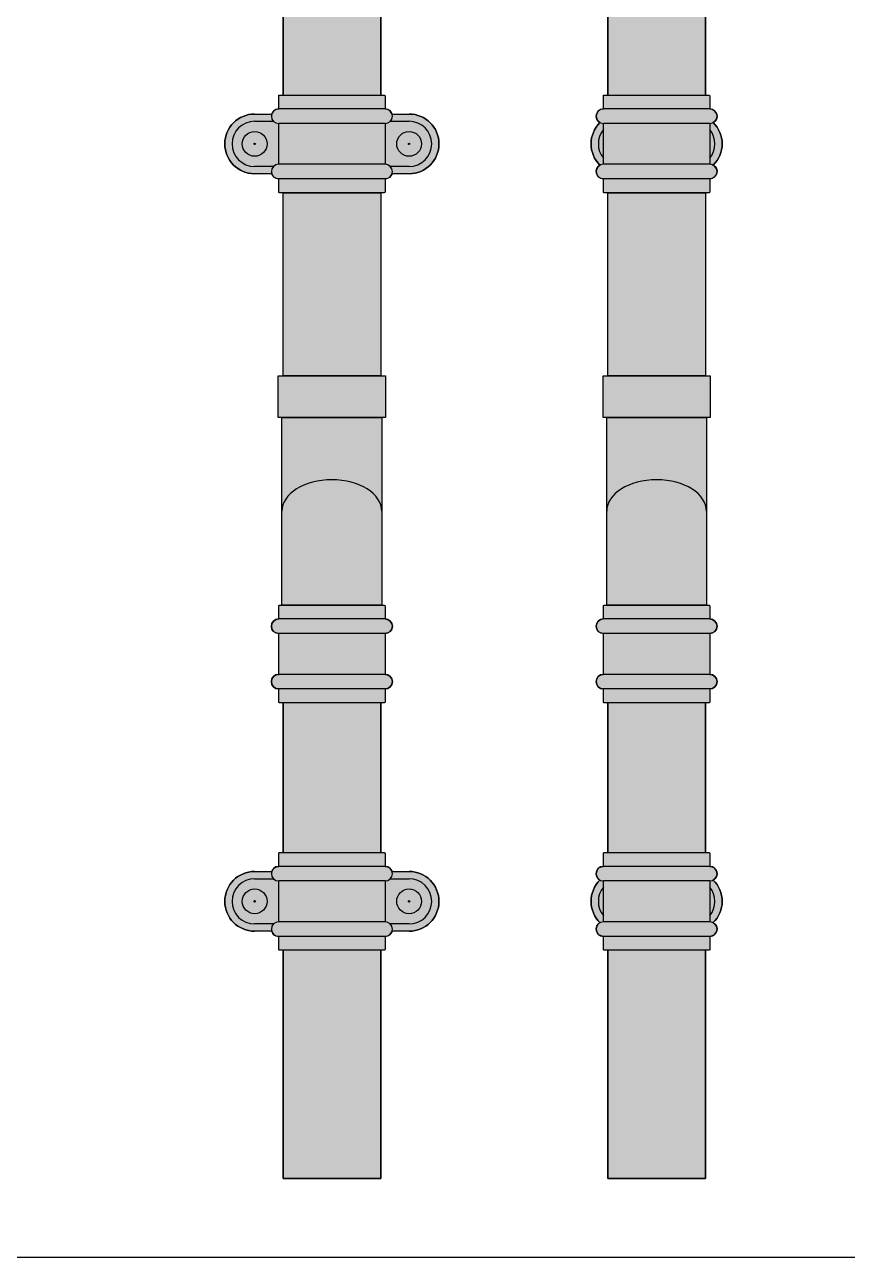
# Model space of a CAD drawing. Header units: millimetres. Extents: x 0 to 23312, y -3206 to 11448.
# Drawn here: x 20075 to 20640, y 9756 to 10602 of the extents above; entities that cross this region are included whole.
import ezdxf

# ---------------------------------------------------------------- set-up
doc = ezdxf.new("R2010")
doc.units = ezdxf.units.MM
doc.header["$LTSCALE"] = 10
doc.layers.add('40 - Detail Outline', color=142, linetype='Continuous')
doc.layers.add('41 - Detail', color=7, linetype='Continuous')

msp = doc.modelspace()

# ---------------------------------------------------------------- hatches: boundary and pattern name
at = {"layer": '40 - Detail Outline', "ltscale": 10}
h = msp.add_hatch(color=69, dxfattribs=at)
h.dxf.hatch_style = 1
edge = h.paths.add_edge_path()
edge.add_line((20319.67983351556, 11036.16553643887), (20319.67983351556, 10996.87900601173))
edge.add_line((20319.67983351556, 10996.87900601173), (20322.17983351556, 10996.87900601173))
edge.add_arc((20322.17983351556, 10996.37900601173), 0.500000000003638, 2.0838797354372218e-10, 89.99999999958311, ccw=False)
edge.add_line((20322.67983351556, 10996.37900601173), (20322.67983351556, 10987.37900601173))
edge.add_arc((20322.67983351556, 10982.37900601173), 5, -90, 90, ccw=False)
edge.add_line((20322.67983351556, 10977.37900601173), (20322.67983351556, 10949.37900601173))
edge.add_arc((20322.67983351556, 10944.37900601173), 5, -90, 90, ccw=False)
edge.add_line((20322.67983351556, 10939.37900601173), (20322.67983351556, 10930.37900601173))
edge.add_arc((20322.17983351556, 10930.37900601173), 0.5, -90, 2.0838797354372218e-10, ccw=False)
edge.add_line((20322.17983351556, 10929.87900601173), (20319.67983351556, 10929.87900601173))
edge.add_line((20319.67983351556, 10929.87900601173), (20319.67983351556, 10553.61125936059))
edge.add_line((20319.67983351556, 10553.61125936059), (20322.17983351556, 10553.61125936059))
edge.add_arc((20322.17983351555, 10553.11125936058), 0.500000000005457, 2.0838797354372218e-10, 89.99999999916622, ccw=False)
edge.add_line((20322.67983351556, 10553.11125936058), (20322.67983351556, 10544.11125936059))
edge.add_arc((20322.67983351556, 10539.11125936059), 4.999999999996362, 17.45760312368992, 90, ccw=False)
edge.add_line((20327.44952952264, 10540.61125936059), (20339.17983351556, 10540.61125936059))
edge.add_arc((20339.17983351556, 10520.11125936059), 20.5, -90, 90, ccw=False)
edge.add_line((20339.17983351556, 10499.61125936059), (20327.44952952264, 10499.61125936059))
edge.add_arc((20322.67983351556, 10501.11125936058), 4.999999999996811, 270, 342.54239687631014, ccw=False)
edge.add_line((20322.67983351556, 10496.11125936059), (20322.67983351556, 10487.11125936059))
edge.add_arc((20322.17983351557, 10487.11125936058), 0.499999999992724, -90.00000000083378, 1.042224084812915e-09, ccw=False)
edge.add_line((20322.17983351556, 10486.61125936059), (20319.67983351556, 10486.61125936059))
edge.add_line((20319.67983351556, 10486.61125936059), (20319.67983351556, 10361.0355077953))
edge.add_line((20319.67983351556, 10361.0355077953), (20322.92983351556, 10361.0355077953))
edge.add_line((20322.92983351556, 10361.0355077953), (20322.92983351556, 10332.41050779531))
edge.add_line((20322.92983351556, 10332.41050779531), (20320.42983351556, 10332.41050779531))
edge.add_line((20320.42983351556, 10332.41050779531), (20320.42983351556, 10203.61125936059))
edge.add_line((20320.42983351556, 10203.61125936059), (20322.17983351556, 10203.61125936059))
edge.add_arc((20322.17983351555, 10203.11125936058), 0.500000000009095, 6.252776074688882e-10, 89.99999999916622, ccw=False)
edge.add_line((20322.67983351556, 10203.11125936058), (20322.67983351556, 10194.11125936059))
edge.add_arc((20322.67983351556, 10189.11125936059), 5, -90, 90, ccw=False)
edge.add_line((20322.67983351556, 10184.11125936059), (20322.67983351556, 10156.11125936059))
edge.add_arc((20322.67983351556, 10151.11125936059), 5, -90, 90, ccw=False)
edge.add_line((20322.67983351556, 10146.11125936059), (20322.67983351556, 10137.11125936059))
edge.add_arc((20322.17983351556, 10137.11125936059), 0.500000000003638, -89.99999999958311, 0, ccw=False)
edge.add_line((20322.17983351556, 10136.61125936059), (20319.67983351556, 10136.61125936059))
edge.add_line((20319.67983351556, 10136.61125936059), (20319.67983351556, 10033.83508605313))
edge.add_line((20319.67983351556, 10033.83508605313), (20322.17983351556, 10033.83508605313))
edge.add_line((20322.17983351556, 10033.83508605313), (20322.67983351556, 10033.33508605313))
edge.add_line((20322.67983351556, 10033.33508605313), (20322.67983351556, 10024.33508605313))
edge.add_arc((20322.67983351557, 10019.33508605314), 4.999999999990905, 17.457603123642684, 90.00000000004172, ccw=False)
edge.add_line((20327.44952952264, 10020.83508605313), (20339.17983351556, 10020.83508605313))
edge.add_arc((20339.17983351556, 10000.33508605313), 20.5, -90, 90, ccw=False)
edge.add_line((20339.17983351556, 9979.835086053128), (20327.44952952264, 9979.835086053128))
edge.add_arc((20322.96676332593, 9980.944066632886), 4.617903279701814, 266.4376768633273, 346.10472001299763, ccw=False)
edge.add_line((20322.67983351556, 9976.335086053128), (20322.67983351556, 9967.33508605313))
edge.add_arc((20322.17983351557, 9967.33508605312), 0.499999999992724, -90.00000000083378, 1.042224084812915e-09, ccw=False)
edge.add_line((20322.17983351556, 9966.835086053128), (20319.67983351556, 9966.835086053126))
edge.add_line((20319.67983351556, 9966.835086053126), (20319.67983351556, 9810.073526054446))
edge.add_line((20319.67983351556, 9810.073526054446), (20252.67983351556, 9810.073526054446))
edge.add_line((20252.67983351556, 9810.073526054446), (20252.67983351556, 9966.835086053126))
edge.add_line((20252.67983351556, 9966.835086053126), (20250.17983351556, 9966.835086053128))
edge.add_arc((20250.17983351555, 9967.33508605312), 0.499999999992724, 179.9999999989578, 270.0000000008338, ccw=False)
edge.add_line((20249.67983351556, 9967.33508605313), (20249.67983351556, 9976.335086053128))
edge.add_arc((20249.39290370519, 9980.944066632886), 4.617903279700347, 193.8952799870024, 273.5623231366727, ccw=False)
edge.add_line((20244.91013750848, 9979.835086053128), (20233.17983351556, 9979.835086053128))
edge.add_arc((20233.17983351556, 10000.33508605313), 20.5, 90, 270, ccw=False)
edge.add_line((20233.17983351556, 10020.83508605313), (20244.91013750848, 10020.83508605313))
edge.add_arc((20249.67983351556, 10019.33508605314), 4.999999999991704, 89.99999999995828, 162.5423968763573, ccw=False)
edge.add_line((20249.67983351556, 10024.33508605313), (20249.67983351556, 10033.33508605313))
edge.add_line((20249.67983351556, 10033.33508605313), (20250.17983351556, 10033.83508605313))
edge.add_line((20250.17983351556, 10033.83508605313), (20252.67983351556, 10033.83508605313))
edge.add_line((20252.67983351556, 10033.83508605313), (20252.67983351556, 10136.61125936059))
edge.add_line((20252.67983351556, 10136.61125936059), (20250.17983351556, 10136.61125936059))
edge.add_arc((20250.17983351557, 10137.11125936059), 0.500000000001819, 180, 269.9999999995831, ccw=False)
edge.add_line((20249.67983351556, 10137.11125936059), (20249.67983351556, 10146.11125936059))
edge.add_arc((20249.67983351556, 10151.11125936059), 5, 90, 270, ccw=False)
edge.add_line((20249.67983351556, 10156.11125936059), (20249.67983351556, 10184.11125936059))
edge.add_arc((20249.67983351556, 10189.11125936059), 5, 90, 270, ccw=False)
edge.add_line((20249.67983351556, 10194.11125936059), (20249.67983351556, 10203.11125936058))
edge.add_arc((20250.17983351557, 10203.11125936058), 0.500000000007276, 90.00000000083378, 179.9999999993747, ccw=False)
edge.add_line((20250.17983351556, 10203.61125936059), (20251.92983351556, 10203.61125936059))
edge.add_line((20251.92983351556, 10203.61125936059), (20251.92983351556, 10332.41050779531))
edge.add_line((20251.92983351556, 10332.41050779531), (20249.42983351556, 10332.41050779531))
edge.add_line((20249.42983351556, 10332.41050779531), (20249.42983351556, 10361.0355077953))
edge.add_line((20249.42983351556, 10361.0355077953), (20252.67983351556, 10361.0355077953))
edge.add_line((20252.67983351556, 10361.0355077953), (20252.67983351556, 10486.61125936059))
edge.add_line((20252.67983351556, 10486.61125936059), (20250.17983351556, 10486.61125936059))
edge.add_arc((20250.17983351555, 10487.11125936058), 0.499999999992724, 179.9999999989578, 270.0000000008338, ccw=False)
edge.add_line((20249.67983351556, 10487.11125936059), (20249.67983351556, 10496.11125936059))
edge.add_arc((20249.67983351556, 10501.11125936058), 4.999999999996362, 197.4576031236899, 270, ccw=False)
edge.add_line((20244.91013750848, 10499.61125936059), (20233.17983351556, 10499.61125936059))
edge.add_arc((20233.17983351556, 10520.11125936059), 20.5, 90, 270, ccw=False)
edge.add_line((20233.17983351556, 10540.61125936059), (20244.91013750848, 10540.61125936059))
edge.add_arc((20249.67983351556, 10539.11125936059), 4.999999999996811, 90, 162.5423968763101, ccw=False)
edge.add_line((20249.67983351556, 10544.11125936059), (20249.67983351556, 10553.11125936058))
edge.add_arc((20250.17983351557, 10553.11125936058), 0.500000000007276, 90.00000000083378, 179.9999999997916, ccw=False)
edge.add_line((20250.17983351556, 10553.61125936059), (20252.67983351556, 10553.61125936059))
edge.add_line((20252.67983351556, 10553.61125936059), (20252.67983351556, 10929.87900601173))
edge.add_line((20252.67983351556, 10929.87900601173), (20250.17983351556, 10929.87900601173))
edge.add_arc((20250.17983351556, 10930.37900601173), 0.5, 179.9999999997916, 270, ccw=False)
edge.add_line((20249.67983351556, 10930.37900601173), (20249.67983351556, 10939.37900601173))
edge.add_arc((20249.67983351556, 10944.37900601173), 5, 90, 270, ccw=False)
edge.add_line((20249.67983351556, 10949.37900601173), (20249.67983351556, 10977.37900601173))
edge.add_arc((20249.67983351556, 10982.37900601173), 5, 90, 270, ccw=False)
edge.add_line((20249.67983351556, 10987.37900601173), (20249.67983351556, 10996.37900601173))
edge.add_arc((20250.17983351557, 10996.37900601173), 0.500000000003638, 90.00000000041689, 179.9999999997916, ccw=False)
edge.add_line((20250.17983351556, 10996.87900601173), (20252.67983351556, 10996.87900601173))
edge.add_line((20252.67983351556, 10996.87900601173), (20252.67983351556, 11036.16553643887))
edge.add_arc((20286.17983351556, 11004.37321936242), 46.18442838327259, 43.501803461242105, 136.4981965387579, ccw=False)
h = msp.add_hatch(color=69, dxfattribs=at)
h.dxf.hatch_style = 1
edge = h.paths.add_edge_path()
edge.add_line((20542.5510795111, 11036.16553643887), (20542.5510795111, 10996.87900601173))
edge.add_line((20542.5510795111, 10996.87900601173), (20545.0510795111, 10996.87900601173))
edge.add_arc((20545.0510795111, 10996.37900601173), 0.500000000003638, 2.0838797354372218e-10, 89.99999999958311, ccw=False)
edge.add_line((20545.5510795111, 10996.37900601173), (20545.5510795111, 10987.37900601173))
edge.add_arc((20545.5510795111, 10982.37900601173), 5, -90, 90, ccw=False)
edge.add_line((20545.5510795111, 10977.37900601173), (20545.5510795111, 10949.37900601173))
edge.add_arc((20545.5510795111, 10944.37900601173), 5, -90, 90, ccw=False)
edge.add_line((20545.5510795111, 10939.37900601173), (20545.5510795111, 10930.37900601173))
edge.add_arc((20545.0510795111, 10930.37900601173), 0.5, -90, 2.0838797354372218e-10, ccw=False)
edge.add_line((20545.0510795111, 10929.87900601173), (20542.5510795111, 10929.87900601173))
edge.add_line((20542.5510795111, 10929.87900601173), (20542.5510795111, 10553.61125936059))
edge.add_line((20542.5510795111, 10553.61125936059), (20545.0510795111, 10553.61125936059))
edge.add_arc((20545.0510795111, 10553.11125936058), 0.500000000005457, 2.0838797354372218e-10, 89.99999999916622, ccw=False)
edge.add_line((20545.5510795111, 10553.11125936058), (20545.5510795111, 10544.11125936059))
edge.add_arc((20545.5510795111, 10539.11125936059), 5, -61.50987506788073, 89.99999999995828, ccw=False)
edge.add_arc((20533.55107951111, 10520.11125936059), 20.49999999999675, -45.43571378077547, 45.43571378077547, ccw=False)
edge.add_arc((20545.5510795111, 10501.11125936059), 4.999999999999333, -90, 61.50987506791728, ccw=False)
edge.add_line((20545.5510795111, 10496.11125936059), (20545.5510795111, 10487.11125936059))
edge.add_arc((20545.05107951111, 10487.11125936058), 0.499999999992724, -90.00000000083378, 1.042224084812915e-09, ccw=False)
edge.add_line((20545.0510795111, 10486.61125936059), (20542.5510795111, 10486.61125936059))
edge.add_line((20542.5510795111, 10486.61125936059), (20542.5510795111, 10361.0355077953))
edge.add_line((20542.5510795111, 10361.0355077953), (20545.8010795111, 10361.0355077953))
edge.add_line((20545.8010795111, 10361.0355077953), (20545.8010795111, 10332.41050779531))
edge.add_line((20545.8010795111, 10332.41050779531), (20543.3010795111, 10332.41050779531))
edge.add_line((20543.3010795111, 10332.41050779531), (20543.3010795111, 10203.61125936059))
edge.add_line((20543.3010795111, 10203.61125936059), (20545.0510795111, 10203.61125936059))
edge.add_arc((20545.0510795111, 10203.11125936058), 0.500000000009095, 6.252776074688882e-10, 89.99999999916622, ccw=False)
edge.add_line((20545.5510795111, 10203.11125936058), (20545.5510795111, 10194.11125936059))
edge.add_arc((20545.5510795111, 10189.11125936059), 5, -90, 90, ccw=False)
edge.add_line((20545.5510795111, 10184.11125936059), (20545.5510795111, 10156.11125936059))
edge.add_arc((20545.5510795111, 10151.11125936059), 5, -90, 90, ccw=False)
edge.add_line((20545.5510795111, 10146.11125936059), (20545.5510795111, 10137.11125936059))
edge.add_arc((20545.0510795111, 10137.11125936059), 0.500000000003638, -89.99999999958311, 0, ccw=False)
edge.add_line((20545.0510795111, 10136.61125936059), (20542.5510795111, 10136.61125936059))
edge.add_line((20542.5510795111, 10136.61125936059), (20542.5510795111, 10033.83508605313))
edge.add_line((20542.5510795111, 10033.83508605313), (20545.0510795111, 10033.83508605313))
edge.add_line((20545.0510795111, 10033.83508605313), (20545.5510795111, 10033.33508605313))
edge.add_line((20545.5510795111, 10033.33508605313), (20545.5510795111, 10024.33508605313))
edge.add_arc((20545.5510795111, 10019.33508605313), 5, -61.50987506788073, 89.99999999995828, ccw=False)
edge.add_arc((20533.55107951111, 10000.33508605313), 20.49999999999675, -45.43571378077547, 45.43571378077547, ccw=False)
edge.add_arc((20545.5510795111, 9981.335086053128), 5.000000000001068, -89.99999999995828, 61.50987506788073, ccw=False)
edge.add_line((20545.5510795111, 9976.335086053128), (20545.5510795111, 9967.33508605313))
edge.add_arc((20545.05107951111, 9967.33508605312), 0.499999999992724, -90.00000000083378, 1.042224084812915e-09, ccw=False)
edge.add_line((20545.0510795111, 9966.835086053128), (20542.5510795111, 9966.835086053126))
edge.add_line((20542.5510795111, 9966.835086053126), (20542.5510795111, 9810.073526054446))
edge.add_line((20542.5510795111, 9810.073526054446), (20475.5510795111, 9810.073526054446))
edge.add_line((20475.5510795111, 9810.073526054446), (20475.5510795111, 9966.835086053126))
edge.add_line((20475.5510795111, 9966.835086053126), (20473.0510795111, 9966.835086053128))
edge.add_arc((20473.0510795111, 9967.33508605312), 0.499999999992724, 179.9999999989578, 270.0000000008338, ccw=False)
edge.add_line((20472.5510795111, 9967.33508605313), (20472.5510795111, 9976.335086053128))
edge.add_arc((20472.55107951111, 9981.335086053132), 5.000000000003638, 118.49012493216591, 269.99999999991667, ccw=False)
edge.add_arc((20484.5510795111, 10000.33508605313), 20.49999999999546, 134.5642862192245, 225.4357137807719, ccw=False)
edge.add_arc((20472.55107951111, 10019.33508605313), 5.000000000001068, 90.00000000004172, 241.5098750678807, ccw=False)
edge.add_line((20472.5510795111, 10024.33508605313), (20472.5510795111, 10033.33508605313))
edge.add_line((20472.5510795111, 10033.33508605313), (20473.0510795111, 10033.83508605313))
edge.add_line((20473.0510795111, 10033.83508605313), (20475.5510795111, 10033.83508605313))
edge.add_line((20475.5510795111, 10033.83508605313), (20475.5510795111, 10136.61125936059))
edge.add_line((20475.5510795111, 10136.61125936059), (20473.0510795111, 10136.61125936059))
edge.add_arc((20473.05107951111, 10137.11125936059), 0.500000000001819, 180, 269.9999999995831, ccw=False)
edge.add_line((20472.5510795111, 10137.11125936059), (20472.5510795111, 10146.11125936059))
edge.add_arc((20472.5510795111, 10151.11125936059), 5, 90, 270, ccw=False)
edge.add_line((20472.5510795111, 10156.11125936059), (20472.5510795111, 10184.11125936059))
edge.add_arc((20472.5510795111, 10189.11125936059), 5, 90, 270, ccw=False)
edge.add_line((20472.5510795111, 10194.11125936059), (20472.5510795111, 10203.11125936058))
edge.add_arc((20473.05107951111, 10203.11125936058), 0.500000000007276, 90.00000000083378, 179.9999999993747, ccw=False)
edge.add_line((20473.0510795111, 10203.61125936059), (20474.8010795111, 10203.61125936059))
edge.add_line((20474.8010795111, 10203.61125936059), (20474.8010795111, 10332.41050779531))
edge.add_line((20474.8010795111, 10332.41050779531), (20472.3010795111, 10332.41050779531))
edge.add_line((20472.3010795111, 10332.41050779531), (20472.3010795111, 10361.0355077953))
edge.add_line((20472.3010795111, 10361.0355077953), (20475.5510795111, 10361.0355077953))
edge.add_line((20475.5510795111, 10361.0355077953), (20475.5510795111, 10486.61125936059))
edge.add_line((20475.5510795111, 10486.61125936059), (20473.0510795111, 10486.61125936059))
edge.add_arc((20473.0510795111, 10487.11125936058), 0.499999999992724, 179.9999999989578, 270.0000000008338, ccw=False)
edge.add_line((20472.5510795111, 10487.11125936059), (20472.5510795111, 10496.11125936059))
edge.add_arc((20472.55107951111, 10501.11125936059), 5, 118.4901249321193, 269.99999999995833, ccw=False)
edge.add_arc((20484.55107951111, 10520.11125936059), 20.50000000000441, 134.5642862192463, 225.4357137807537, ccw=False)
edge.add_arc((20472.55107951111, 10539.11125936059), 5.000000000001068, 90.00000000004172, 241.5098750678807, ccw=False)
edge.add_line((20472.5510795111, 10544.11125936059), (20472.5510795111, 10553.11125936058))
edge.add_arc((20473.05107951111, 10553.11125936058), 0.500000000007276, 90.00000000083378, 179.9999999997916, ccw=False)
edge.add_line((20473.0510795111, 10553.61125936059), (20475.5510795111, 10553.61125936059))
edge.add_line((20475.5510795111, 10553.61125936059), (20475.5510795111, 10929.87900601173))
edge.add_line((20475.5510795111, 10929.87900601173), (20473.0510795111, 10929.87900601173))
edge.add_arc((20473.0510795111, 10930.37900601173), 0.5, 179.9999999997916, 270, ccw=False)
edge.add_line((20472.5510795111, 10930.37900601173), (20472.5510795111, 10939.37900601173))
edge.add_arc((20472.5510795111, 10944.37900601173), 5, 90, 270, ccw=False)
edge.add_line((20472.5510795111, 10949.37900601173), (20472.5510795111, 10977.37900601173))
edge.add_arc((20472.5510795111, 10982.37900601173), 5, 90, 270, ccw=False)
edge.add_line((20472.5510795111, 10987.37900601173), (20472.5510795111, 10996.37900601173))
edge.add_arc((20473.05107951111, 10996.37900601173), 0.500000000003638, 90.00000000041689, 179.9999999997916, ccw=False)
edge.add_line((20473.0510795111, 10996.87900601173), (20475.5510795111, 10996.87900601173))
edge.add_line((20475.5510795111, 10996.87900601173), (20475.5510795111, 11036.16553643887))
edge.add_arc((20509.0510795111, 11004.37321936242), 46.18442838327259, 43.501803461242105, 136.4981965387579, ccw=False)

# ---------------------------------------------------------------- linework, layer by layer
at = {"color": 9}
for p, q in [((20322.67983351556, 10544.11125936059), (20249.67983351556, 10544.11125936059)), ((20545.5510795111, 10544.11125936059), (20472.5510795111, 10544.11125936059)), ((20322.67983351556, 10534.11125936059), (20249.67983351556, 10534.11125936059)), ((20545.5510795111, 10534.11125936059), (20472.5510795111, 10534.11125936059)), ((20322.67983351556, 10506.11125936059), (20249.67983351556, 10506.11125936059)), ((20545.5510795111, 10506.11125936059), (20472.5510795111, 10506.11125936059)), ((20322.67983351556, 10496.11125936059), (20249.67983351556, 10496.11125936059)), ((20545.5510795111, 10496.11125936059), (20472.5510795111, 10496.11125936059)), ((20322.67983351556, 10194.11125936059), (20249.67983351556, 10194.11125936059)), ((20545.5510795111, 10194.11125936059), (20472.5510795111, 10194.11125936059)), ((20322.67983351556, 10184.11125936059), (20249.67983351556, 10184.11125936059)), ((20545.5510795111, 10184.11125936059), (20472.5510795111, 10184.11125936059)), ((20322.67983351556, 10156.11125936059), (20249.67983351556, 10156.11125936059)), ((20545.5510795111, 10156.11125936059), (20472.5510795111, 10156.11125936059)), ((20322.67983351556, 10146.11125936059), (20249.67983351556, 10146.11125936059)), ((20545.5510795111, 10146.11125936059), (20472.5510795111, 10146.11125936059)), ((20322.67983351556, 10024.33508605313), (20249.67983351556, 10024.33508605313)), ((20545.5510795111, 10024.33508605313), (20472.5510795111, 10024.33508605313)), ((20322.67983351556, 10014.33508605313), (20249.67983351556, 10014.33508605313)), ((20545.5510795111, 10014.33508605313), (20472.5510795111, 10014.33508605313)), ((20322.67983351556, 9986.335086053128), (20249.67983351556, 9986.335086053128)), ((20545.5510795111, 9986.335086053128), (20472.5510795111, 9986.335086053128)), ((20322.67983351556, 9976.335086053128), (20249.67983351556, 9976.335086053128)), ((20545.5510795111, 9976.335086053128), (20472.5510795111, 9976.335086053128))]:
    msp.add_line(p, q, dxfattribs=at)
for points in [[(20319.67983351556, 10929.87900601173), (20319.67983351556, 10553.61125936059), (20322.17983351556, 10553.61125936059, -0.4142135623688329), (20322.67983351556, 10553.11125936058), (20322.67983351556, 10544.11125936059, -0.327538221718695), (20327.44952952264, 10540.61125936059), (20339.17983351556, 10540.61125936059, -0.9999999999999999), (20339.17983351556, 10499.61125936059), (20327.44952952264, 10499.61125936059, -0.3275382217186767), (20322.67983351556, 10496.11125936059), (20322.67983351556, 10487.11125936059, -0.4142135623816193), (20322.17983351556, 10486.61125936059), (20319.67983351556, 10486.61125936059), (20319.67983351556, 10361.0355077953), (20322.92983351556, 10361.0355077953), (20322.92983351556, 10332.41050779531), (20320.42983351556, 10332.41050779531), (20320.42983351556, 10203.61125936059), (20322.17983351556, 10203.61125936059, -0.4142135623656362), (20322.67983351556, 10203.11125936058), (20322.67983351556, 10194.11125936059, -0.9999999999999999), (20322.67983351556, 10184.11125936059), (20322.67983351556, 10156.11125936059, -0.9999999999999999), (20322.67983351556, 10146.11125936059), (20322.67983351556, 10137.11125936059, -0.414213562370964), (20322.17983351556, 10136.61125936059), (20319.67983351556, 10136.61125936059), (20319.67983351556, 10033.83508605313), (20322.17983351556, 10033.83508605313), (20322.67983351556, 10033.33508605313), (20322.67983351556, 10024.33508605313, -0.3275382217191242), (20327.44952952264, 10020.83508605313), (20339.17983351556, 10020.83508605313, -0.9999999999999999), (20339.17983351556, 9979.835086053128), (20327.44952952264, 9979.835086053128, -0.3623258458080689), (20322.67983351556, 9976.335086053128), (20322.67983351556, 9967.33508605313, -0.4142135623816193), (20322.17983351556, 9966.835086053128), (20319.67983351556, 9966.835086053126), (20319.67983351556, 9810.073526054446), (20252.67983351556, 9810.073526054446), (20252.67983351556, 9966.835086053126), (20250.17983351556, 9966.835086053128, -0.4142135623816193), (20249.67983351556, 9967.33508605313), (20249.67983351556, 9976.335086053128, -0.3623258458080689), (20244.91013750848, 9979.835086053128), (20233.17983351556, 9979.835086053128, -0.9999999999999999), (20233.17983351556, 10020.83508605313), (20244.91013750848, 10020.83508605313, -0.3275382217191242), (20249.67983351556, 10024.33508605313), (20249.67983351556, 10033.33508605313), (20250.17983351556, 10033.83508605313), (20252.67983351556, 10033.83508605313), (20252.67983351556, 10136.61125936059), (20250.17983351556, 10136.61125936059, -0.414213562370964), (20249.67983351556, 10137.11125936059), (20249.67983351556, 10146.11125936059, -0.9999999999999999), (20249.67983351556, 10156.11125936059), (20249.67983351556, 10184.11125936059, -0.9999999999999999), (20249.67983351556, 10194.11125936059), (20249.67983351556, 10203.11125936058, -0.4142135623656362), (20250.17983351556, 10203.61125936059), (20251.92983351556, 10203.61125936059), (20251.92983351556, 10332.41050779531), (20249.42983351556, 10332.41050779531), (20249.42983351556, 10361.0355077953), (20252.67983351556, 10361.0355077953), (20252.67983351556, 10486.61125936059), (20250.17983351556, 10486.61125936059, -0.4142135623816193), (20249.67983351556, 10487.11125936059), (20249.67983351556, 10496.11125936059, -0.3275382217186767), (20244.91013750848, 10499.61125936059), (20233.17983351556, 10499.61125936059, -0.9999999999999999), (20233.17983351556, 10540.61125936059), (20244.91013750848, 10540.61125936059, -0.327538221718695), (20249.67983351556, 10544.11125936059), (20249.67983351556, 10553.11125936058, -0.4142135623688329), (20250.17983351556, 10553.61125936059), (20252.67983351556, 10553.61125936059), (20252.67983351556, 10929.87900601173)], [(20542.5510795111, 10929.87900601173), (20542.5510795111, 10553.61125936059), (20545.0510795111, 10553.61125936059, -0.4142135623688329), (20545.5510795111, 10553.11125936058), (20545.5510795111, 10544.11125936059, -0.7778473918432147), (20547.93611594556, 10534.71676266514, -0.4186753060154381), (20547.93611594556, 10505.50575605603, -0.7778473918434253), (20545.5510795111, 10496.11125936059), (20545.5510795111, 10487.11125936059, -0.4142135623816193), (20545.0510795111, 10486.61125936059), (20542.5510795111, 10486.61125936059), (20542.5510795111, 10361.0355077953), (20545.8010795111, 10361.0355077953), (20545.8010795111, 10332.41050779531), (20543.3010795111, 10332.41050779531), (20543.3010795111, 10203.61125936059), (20545.0510795111, 10203.61125936059, -0.4142135623656362), (20545.5510795111, 10203.11125936058), (20545.5510795111, 10194.11125936059, -0.9999999999999999), (20545.5510795111, 10184.11125936059), (20545.5510795111, 10156.11125936059, -0.9999999999999999), (20545.5510795111, 10146.11125936059), (20545.5510795111, 10137.11125936059, -0.414213562370964), (20545.0510795111, 10136.61125936059), (20542.5510795111, 10136.61125936059), (20542.5510795111, 10033.83508605313), (20545.0510795111, 10033.83508605313), (20545.5510795111, 10033.33508605313), (20545.5510795111, 10024.33508605313, -0.7778473918432147), (20547.93611594556, 10014.94058935768, -0.4186753060154381), (20547.93611594556, 9985.729582748576, -0.7778473918432147), (20545.5510795111, 9976.335086053128), (20545.5510795111, 9967.33508605313, -0.4142135623816193), (20545.0510795111, 9966.835086053128), (20542.5510795111, 9966.835086053126), (20542.5510795111, 9810.073526054446), (20475.5510795111, 9810.073526054446), (20475.5510795111, 9966.835086053126), (20473.0510795111, 9966.835086053128, -0.4142135623816193), (20472.5510795111, 9967.33508605313), (20472.5510795111, 9976.335086053128, -0.7778473918424288), (20470.16604307665, 9985.729582748578, -0.4186753060153832), (20470.16604307665, 10014.94058935768, -0.7778473918432147), (20472.5510795111, 10024.33508605313), (20472.5510795111, 10033.33508605313), (20473.0510795111, 10033.83508605313), (20475.5510795111, 10033.83508605313), (20475.5510795111, 10136.61125936059), (20473.0510795111, 10136.61125936059, -0.414213562370964), (20472.5510795111, 10137.11125936059), (20472.5510795111, 10146.11125936059, -0.9999999999999999), (20472.5510795111, 10156.11125936059), (20472.5510795111, 10184.11125936059, -0.9999999999999999), (20472.5510795111, 10194.11125936059), (20472.5510795111, 10203.11125936058, -0.4142135623656362), (20473.0510795111, 10203.61125936059), (20474.8010795111, 10203.61125936059), (20474.8010795111, 10332.41050779531), (20472.3010795111, 10332.41050779531), (20472.3010795111, 10361.0355077953), (20475.5510795111, 10361.0355077953), (20475.5510795111, 10486.61125936059), (20473.0510795111, 10486.61125936059, -0.4142135623816193), (20472.5510795111, 10487.11125936059), (20472.5510795111, 10496.11125936059, -0.7778473918432147), (20470.16604307665, 10505.50575605603, -0.4186753060151785), (20470.16604307665, 10534.71676266514, -0.7778473918432147), (20472.5510795111, 10544.11125936059), (20472.5510795111, 10553.11125936058, -0.4142135623688329), (20473.0510795111, 10553.61125936059), (20475.5510795111, 10553.61125936059), (20475.5510795111, 10929.87900601173)], [(20249.67983351556, 10544.11125936059), (20249.67983351556, 10553.11125936059, -0.414213562373095), (20250.17983351556, 10553.61125936059), (20322.17983351556, 10553.61125936059, -0.414213562373095), (20322.67983351556, 10553.11125936059), (20322.67983351556, 10544.11125936059)], [(20472.5510795111, 10544.11125936059), (20472.5510795111, 10553.11125936059, -0.414213562373095), (20473.0510795111, 10553.61125936059), (20545.0510795111, 10553.61125936059, -0.414213562373095), (20545.5510795111, 10553.11125936059), (20545.5510795111, 10544.11125936059)], [(20322.67983351556, 10496.11125936059), (20322.67983351556, 10487.11125936059, -0.414213562373095), (20322.17983351556, 10486.61125936059), (20250.17983351556, 10486.61125936059, -0.414213562373095), (20249.67983351556, 10487.11125936059), (20249.67983351556, 10496.11125936059)], [(20545.5510795111, 10496.11125936059), (20545.5510795111, 10487.11125936059, -0.414213562373095), (20545.0510795111, 10486.61125936059), (20473.0510795111, 10486.61125936059, -0.414213562373095), (20472.5510795111, 10487.11125936059), (20472.5510795111, 10496.11125936059)], [(20249.67983351556, 10194.11125936059), (20249.67983351556, 10203.11125936059, -0.414213562373095), (20250.17983351556, 10203.61125936059), (20322.17983351556, 10203.61125936059, -0.414213562373095), (20322.67983351556, 10203.11125936059), (20322.67983351556, 10194.11125936059)], [(20472.5510795111, 10194.11125936059), (20472.5510795111, 10203.11125936059, -0.414213562373095), (20473.0510795111, 10203.61125936059), (20545.0510795111, 10203.61125936059, -0.414213562373095), (20545.5510795111, 10203.11125936059), (20545.5510795111, 10194.11125936059)], [(20322.67983351556, 10146.11125936059), (20322.67983351556, 10137.11125936059, -0.414213562373095), (20322.17983351556, 10136.61125936059), (20250.17983351556, 10136.61125936059, -0.414213562373095), (20249.67983351556, 10137.11125936059), (20249.67983351556, 10146.11125936059)], [(20545.5510795111, 10146.11125936059), (20545.5510795111, 10137.11125936059, -0.414213562373095), (20545.0510795111, 10136.61125936059), (20473.0510795111, 10136.61125936059, -0.414213562373095), (20472.5510795111, 10137.11125936059), (20472.5510795111, 10146.11125936059)], [(20249.67983351556, 10024.33508605313), (20249.67983351556, 10033.33508605313, -0.414213562373095), (20250.17983351556, 10033.83508605313), (20322.17983351556, 10033.83508605313, -0.414213562373095), (20322.67983351556, 10033.33508605313), (20322.67983351556, 10024.33508605313)], [(20472.5510795111, 10024.33508605313), (20472.5510795111, 10033.33508605313, -0.414213562373095), (20473.0510795111, 10033.83508605313), (20545.0510795111, 10033.83508605313, -0.414213562373095), (20545.5510795111, 10033.33508605313), (20545.5510795111, 10024.33508605313)], [(20322.67983351556, 9976.335086053128), (20322.67983351556, 9967.335086053128, -0.414213562373095), (20322.17983351556, 9966.835086053128), (20250.17983351556, 9966.835086053128, -0.414213562373095), (20249.67983351556, 9967.335086053128), (20249.67983351556, 9976.335086053128)], [(20545.5510795111, 9976.335086053128), (20545.5510795111, 9967.335086053128, -0.414213562373095), (20545.0510795111, 9966.835086053128), (20473.0510795111, 9966.835086053128, -0.414213562373095), (20472.5510795111, 9967.335086053128), (20472.5510795111, 9976.335086053128)]]:
    msp.add_lwpolyline(points, format="xyb", dxfattribs=at)
for points in [[(20319.67983351556, 10929.87900601173), (20252.67983351556, 10929.87900601173), (20252.67983351556, 10553.61125936059), (20319.67983351556, 10553.61125936059)], [(20542.5510795111, 10929.87900601173), (20475.5510795111, 10929.87900601173), (20475.5510795111, 10553.61125936059), (20542.5510795111, 10553.61125936059)], [(20319.67983351556, 10361.0355077953), (20252.67983351556, 10361.0355077953), (20252.67983351556, 10486.61125936059), (20319.67983351556, 10486.61125936059)], [(20542.5510795111, 10361.0355077953), (20475.5510795111, 10361.0355077953), (20475.5510795111, 10486.61125936059), (20542.5510795111, 10486.61125936059)], [(20322.92983351556, 10332.41050779531), (20249.42983351556, 10332.41050779531), (20249.42983351556, 10361.0355077953), (20322.92983351556, 10361.0355077953)], [(20545.8010795111, 10332.41050779531), (20472.3010795111, 10332.41050779531), (20472.3010795111, 10361.0355077953), (20545.8010795111, 10361.0355077953)], [(20251.92983351556, 10332.41050779531), (20320.42983351556, 10332.41050779531), (20320.42983351556, 10203.61125936059), (20251.92983351556, 10203.61125936059)], [(20474.8010795111, 10332.41050779531), (20543.3010795111, 10332.41050779531), (20543.3010795111, 10203.61125936059), (20474.8010795111, 10203.61125936059)], [(20319.67983351556, 10136.61125936059), (20252.67983351556, 10136.61125936059), (20252.67983351556, 10033.83508605313), (20319.67983351556, 10033.83508605313)], [(20542.5510795111, 10136.61125936059), (20475.5510795111, 10136.61125936059), (20475.5510795111, 10033.83508605313), (20542.5510795111, 10033.83508605313)], [(20319.67983351556, 9966.835086053128), (20252.67983351556, 9966.835086053128), (20252.67983351556, 9810.073526054446), (20319.67983351556, 9810.073526054446)], [(20542.5510795111, 9966.835086053128), (20475.5510795111, 9966.835086053128), (20475.5510795111, 9810.073526054446), (20542.5510795111, 9810.073526054446)]]:
    msp.add_lwpolyline(points, close=True, dxfattribs=at)
at = {"color": 252}
for points in [[(20233.17983351556, 10540.61125936059), (20244.91013750848, 10540.61125936059)], [(20327.44952952265, 10540.61125936059), (20339.17983351556, 10540.61125936059)], [(20244.91013750848, 10499.61125936059), (20233.17983351556, 10499.61125936059)], [(20339.17983351556, 10499.61125936059), (20327.44952952265, 10499.61125936059)], [(20233.17983351556, 10020.83508605313), (20244.91013750848, 10020.83508605313)], [(20327.44952952265, 10020.83508605313), (20339.17983351556, 10020.83508605313)], [(20244.91013750848, 9979.835086053128), (20233.17983351556, 9979.835086053128)], [(20339.17983351556, 9979.835086053128), (20327.44952952265, 9979.835086053128)]]:
    msp.add_lwpolyline(points, dxfattribs=at)
at = {"color": 251}
for points in [[(20233.17983351556, 10535.61125936059), (20246.1091193013, 10535.61125936059)], [(20326.25054772984, 10535.61125936059), (20339.17983351556, 10535.61125936059)], [(20246.1091193013, 10504.61125936059), (20233.17983351556, 10504.61125936059)], [(20339.17983351556, 10504.61125936059), (20326.25054772984, 10504.61125936059)], [(20233.17983351556, 10015.83508605313), (20246.1091193013, 10015.83508605313)], [(20326.25054772984, 10015.83508605313), (20339.17983351556, 10015.83508605313)], [(20246.1091193013, 9984.835086053128), (20233.17983351556, 9984.835086053128)], [(20339.17983351556, 9984.835086053128), (20326.25054772984, 9984.835086053128)]]:
    msp.add_lwpolyline(points, dxfattribs=at)
at = {"color": 9}
for points in [[(20249.67983351556, 10506.11125936059), (20249.67983351556, 10534.11125936059)], [(20322.67983351556, 10534.11125936059), (20322.67983351556, 10506.11125936059)], [(20472.5510795111, 10506.11125936059), (20472.5510795111, 10534.11125936059)], [(20545.5510795111, 10534.11125936059), (20545.5510795111, 10506.11125936059)], [(20249.67983351556, 10156.11125936059), (20249.67983351556, 10184.11125936059)], [(20322.67983351556, 10184.11125936059), (20322.67983351556, 10156.11125936059)], [(20472.5510795111, 10156.11125936059), (20472.5510795111, 10184.11125936059)], [(20545.5510795111, 10184.11125936059), (20545.5510795111, 10156.11125936059)], [(20249.67983351556, 9986.335086053128), (20249.67983351556, 10014.33508605313)], [(20322.67983351556, 10014.33508605313), (20322.67983351556, 9986.335086053128)], [(20472.5510795111, 9986.335086053128), (20472.5510795111, 10014.33508605313)], [(20545.5510795111, 10014.33508605313), (20545.5510795111, 9986.335086053128)]]:
    msp.add_lwpolyline(points, dxfattribs=at)
at = {"color": 251}
for centre, radius in [((20233.17983351556, 10520.11125936059), 8.5), ((20339.17983351556, 10520.11125936059), 8.5), ((20233.17983351556, 10520.11125936059), 0.5), ((20339.17983351556, 10520.11125936059), 0.5), ((20233.17983351556, 10000.33508605313), 8.5), ((20339.17983351556, 10000.33508605313), 8.5), ((20233.17983351556, 10000.33508605313), 0.5), ((20339.17983351556, 10000.33508605313), 0.5)]:
    msp.add_circle(centre, radius, dxfattribs=at)
at = {"color": 252}
for centre, start, end in [((20233.17983351556, 10520.11125936059), 90, 270), ((20339.17983351556, 10520.11125936059), 270, 90), ((20484.5510795111, 10520.11125936059), 134.5642862192277, 225.4357137807729), ((20533.5510795111, 10520.11125936059), 314.5642862192287, 45.43571378077176), ((20233.17983351556, 10000.33508605313), 90, 270), ((20339.17983351556, 10000.33508605313), 270, 90), ((20484.5510795111, 10000.33508605313), 134.5642862192277, 225.4357137807723), ((20533.5510795111, 10000.33508605313), 314.5642862192287, 45.43571378077176)]:
    msp.add_arc(centre, 20.5, start, end, dxfattribs=at)
at = {"color": 9}
for centre, start, end in [((20249.67983351556, 10539.11125936059), 90, 270), ((20322.67983351556, 10539.11125936059), 270, 90), ((20472.5510795111, 10539.11125936059), 90, 270), ((20545.5510795111, 10539.11125936059), 270, 90), ((20249.67983351556, 10501.11125936059), 90, 270), ((20322.67983351556, 10501.11125936059), 270, 90), ((20472.5510795111, 10501.11125936059), 90, 270), ((20545.5510795111, 10501.11125936059), 270, 90), ((20249.67983351556, 10189.11125936059), 90, 270), ((20322.67983351556, 10189.11125936059), 270, 90), ((20472.5510795111, 10189.11125936059), 90, 270), ((20545.5510795111, 10189.11125936059), 270, 90), ((20249.67983351556, 10151.11125936059), 90, 270), ((20322.67983351556, 10151.11125936059), 270, 90), ((20472.5510795111, 10151.11125936059), 90, 270), ((20545.5510795111, 10151.11125936059), 270, 90), ((20249.67983351556, 10019.33508605313), 90, 270), ((20322.67983351556, 10019.33508605313), 270, 90), ((20472.5510795111, 10019.33508605313), 90, 270), ((20545.5510795111, 10019.33508605313), 270, 90), ((20249.67983351556, 9981.335086053128), 90, 270), ((20322.67983351556, 9981.335086053128), 270, 90), ((20472.5510795111, 9981.335086053128), 90, 270), ((20545.5510795111, 9981.335086053128), 270, 90)]:
    msp.add_arc(centre, 5, start, end, dxfattribs=at)
at = {"color": 251}
for centre, start, end in [((20233.17983351556, 10520.11125936059), 90, 270), ((20339.17983351556, 10520.11125936059), 270, 90), ((20484.5510795111, 10520.11125936059), 140.7319739982449, 219.268026001755), ((20533.5510795111, 10520.11125936059), 320.7319739982447, 39.26802600175507), ((20233.17983351556, 10000.33508605313), 90, 270), ((20339.17983351556, 10000.33508605313), 270, 90), ((20484.5510795111, 10000.33508605313), 140.7319739982449, 219.268026001755), ((20533.5510795111, 10000.33508605313), 320.7319739982447, 39.26802600175507)]:
    msp.add_arc(centre, 15.5, start, end, dxfattribs=at)
at = {"layer": '40 - Detail Outline', "color": 252, "ltscale": 10}
for centre in [(20286.17983351556, 10268.01088357795), (20509.0510795111, 10268.01088357795)]:
    msp.add_ellipse(centre, major_axis=(-34.25, 0), ratio=0.6317122869533878, start_param=3.141592653589793, end_param=6.283185307179586, dxfattribs=at)
at = {"layer": '41 - Detail', "color": 3}
msp.add_lwpolyline([(13142.57990176103, 11147.77581144133), (21375.91539241955, 11147.77581144133), (21375.91539241955, 9756.068511186542), (13142.57990176102, 9756.068511186542)], close=True, dxfattribs=at)

doc.saveas('drawing.dxf')
